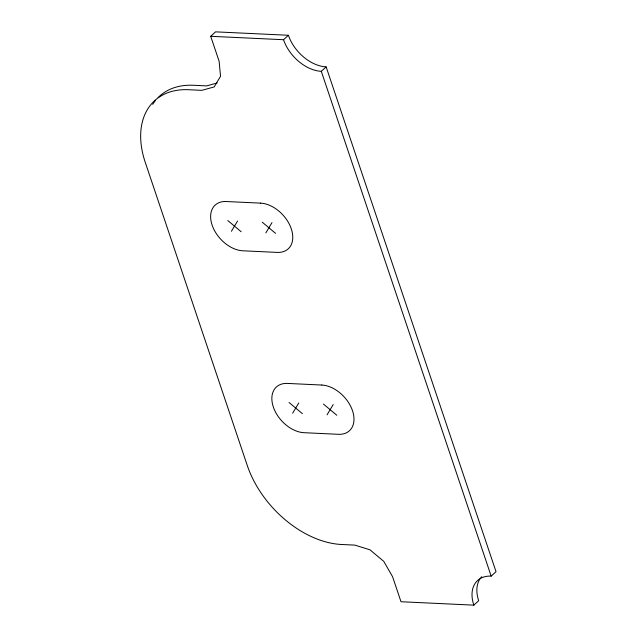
<?xml version="1.0" encoding="UTF-8"?>
<svg xmlns="http://www.w3.org/2000/svg" width="637" height="637" viewBox="0 0 637 637"><rect width="100%" height="100%" fill="white"/><g stroke="black" fill="none" stroke-linecap="round" stroke-linejoin="round"><path stroke-width="0.96" d="M231.422 231.287L237.553 221.023M265.852 232.895L271.975 222.632M292.646 413.198L298.777 402.934M327.068 414.806L333.199 404.543M210.712 36.301L215.553 31.85L288.394 35.266A35.186 23.354 47.4 0 0 326.136 66.869L496.024 571.676L491.175 576.119A35.186 23.354 47.4 0 0 473.84 605.15L400.999 601.734L392.583 576.724L383.793 561.388L369.978 549.819L354.841 545.113L341.623 544.492A87.954 58.397 47.4 0 1 247.267 465.472L145.236 162.292A87.954 58.397 47.4 0 1 188.576 89.721L201.794 90.343L214.199 86.927L220.537 76.297L219.128 61.311L210.712 36.301L283.553 39.717A35.186 23.354 47.4 0 0 321.295 71.32L491.175 576.119M283.553 39.717L288.394 35.266M321.295 71.32L326.136 66.869M473.84 605.15L478.682 600.699A35.186 23.354 47.4 0 1 481.771 576.708M217.129 83.001L206.635 85.891L193.417 85.27A87.954 58.397 47.4 0 0 158.095 97.572M262.237 222.178L275.582 233.357M227.815 220.569L241.16 231.741M323.461 404.089L336.806 415.26M289.039 402.473L302.384 413.652M152.713 104.364A87.954 58.397 47.4 0 1 155.524 100.439M260.621 203.131L226.199 201.523A28.585 18.975 47.4 0 0 212.113 225.108A28.585 18.975 47.4 0 0 242.777 250.787L277.206 252.403A28.585 18.975 47.4 0 0 291.284 228.818A28.585 18.975 47.4 0 0 260.621 203.131M321.844 385.043L287.414 383.426A28.585 18.975 47.4 0 0 273.337 407.011A28.585 18.975 47.4 0 0 304 432.698L338.422 434.307A28.585 18.975 47.4 0 0 352.508 410.722A28.585 18.975 47.4 0 0 321.844 385.043"/></g></svg>
